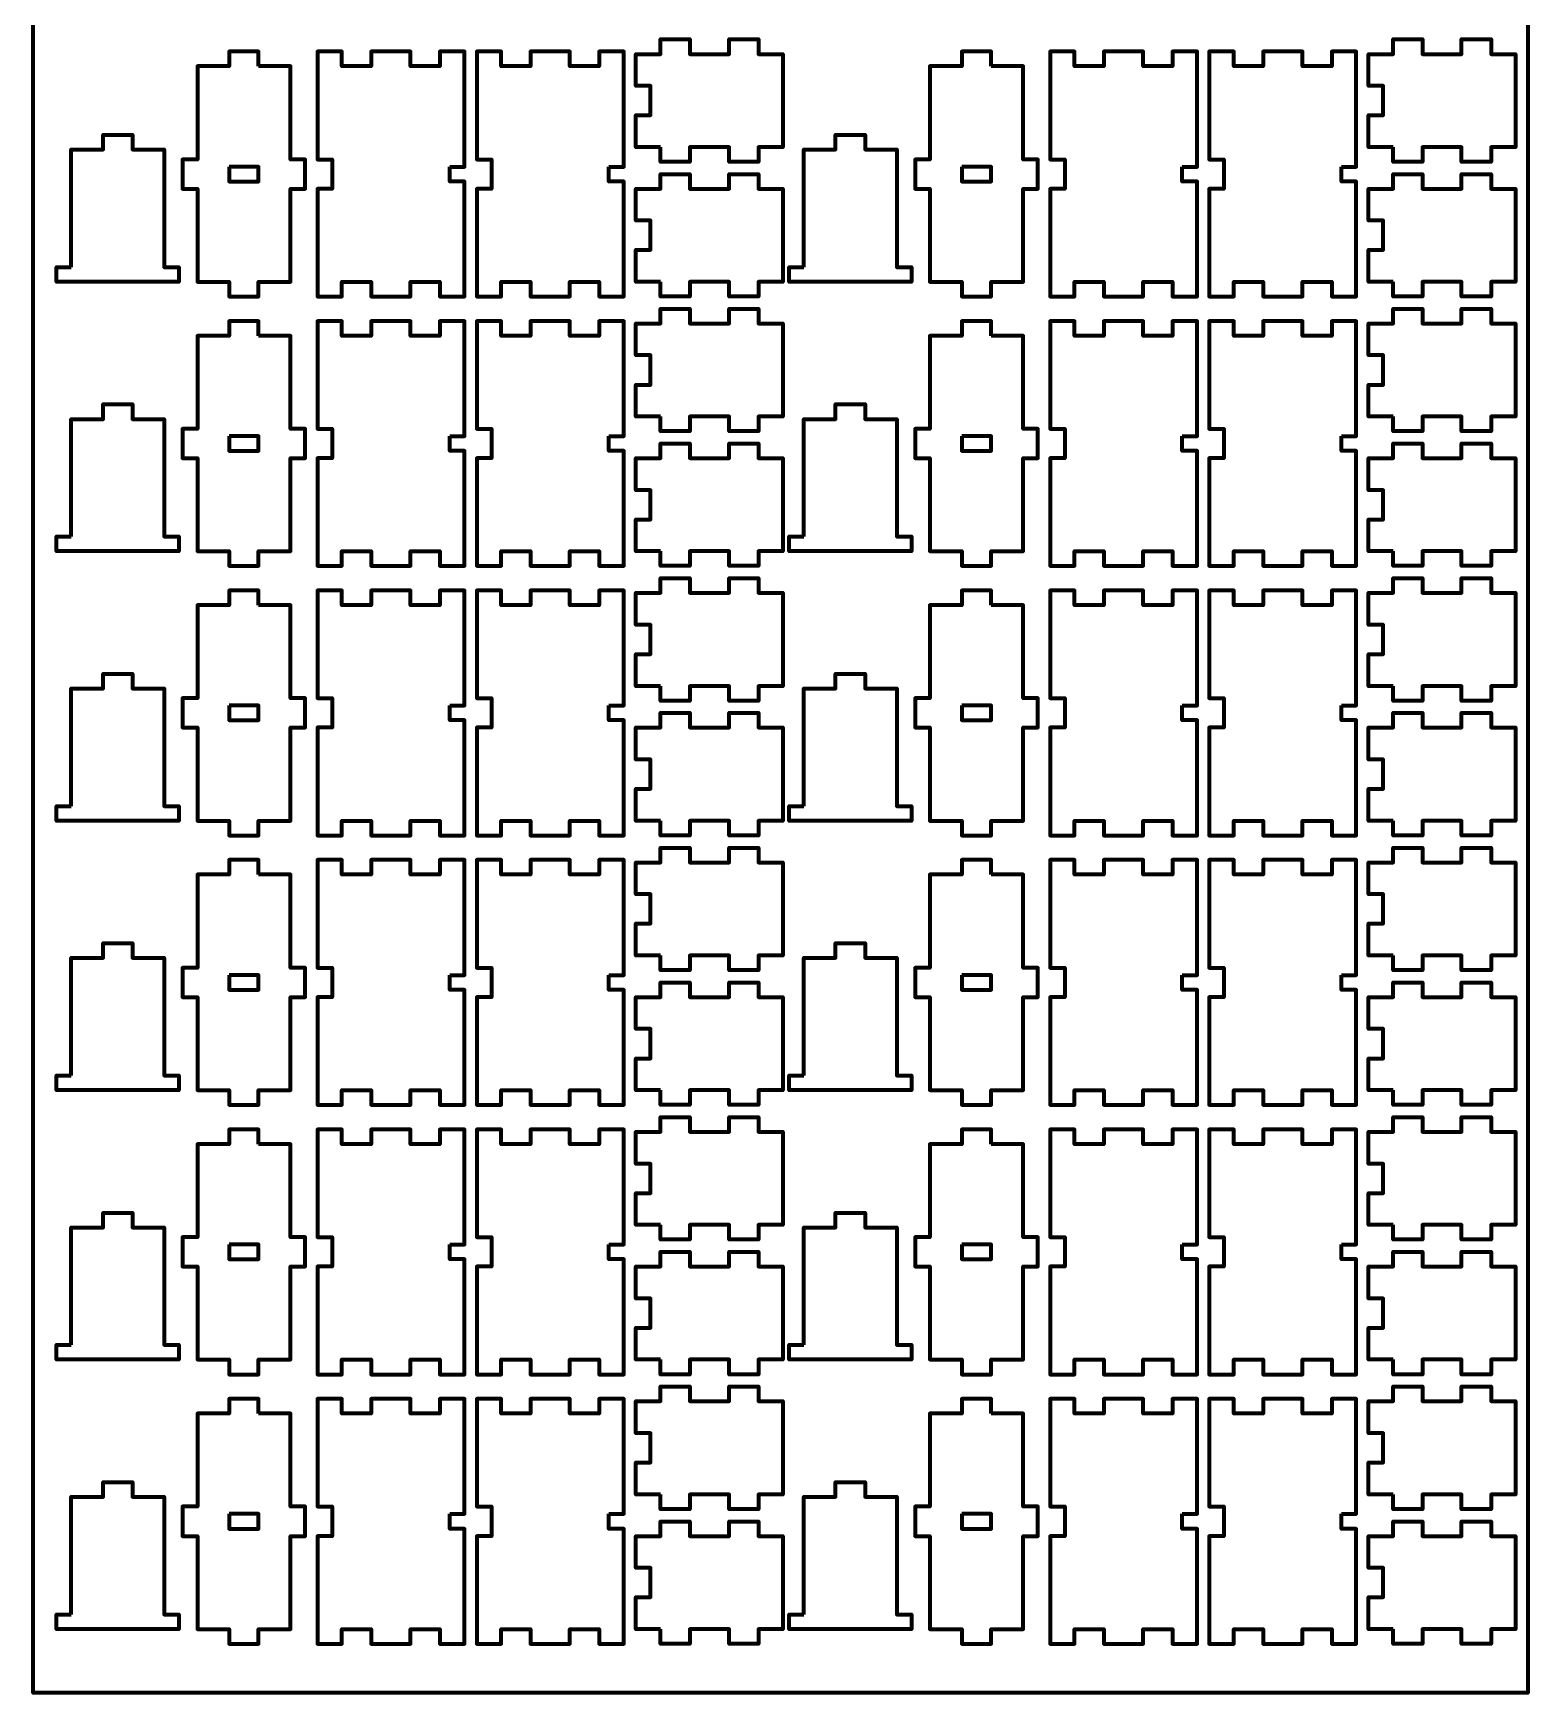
# Model space of a CAD drawing. Extents: x 390 to 1610, y 0 to 2900.
# Drawn here: x 390 to 1610, y 0 to 1355 of the extents above; entities that cross this region are included whole.
import ezdxf

# ---------------------------------------------------------------- set-up
doc = ezdxf.new("R2010")
doc.units = 0
doc.layers.add('mainlayer', color=1, linetype='CONTINUOUS', lineweight=100)

msp = doc.modelspace()

# ---------------------------------------------------------------- linework, layer by layer
at = {"layer": 'mainlayer', "color": 1}
msp.add_lwpolyline([(390, 2900), (1610, 2900), (1610, 2900), (1610, 0), (1610, 0), (390, 0), (390, 0), (390, 2900)], dxfattribs=at)
at = {"layer": 'mainlayer', "color": 4}
for points in [[(902, 1262), (882, 1262), (882, 1262), (882, 1288), (882, 1288), (894, 1288), (894, 1288), (894, 1312), (894, 1312), (882, 1312), (882, 1312), (882, 1338), (882, 1338), (902, 1338), (902, 1338), (902, 1350), (902, 1350), (926, 1350), (926, 1350), (926, 1338), (926, 1338), (958, 1338), (958, 1338), (958, 1350), (958, 1350), (982, 1350), (982, 1350), (982, 1338), (982, 1338), (1002, 1338), (1002, 1338), (1002, 1262), (1002, 1262), (982, 1262), (982, 1262), (982, 1250), (982, 1250), (958, 1250), (958, 1250), (958, 1262), (958, 1262), (926, 1262), (926, 1262), (926, 1250), (926, 1250), (902, 1250), (902, 1250), (902, 1262)], [(1500, 1262), (1480, 1262), (1480, 1262), (1480, 1288), (1480, 1288), (1492, 1288), (1492, 1288), (1492, 1312), (1492, 1312), (1480, 1312), (1480, 1312), (1480, 1338), (1480, 1338), (1500, 1338), (1500, 1338), (1500, 1350), (1500, 1350), (1524, 1350), (1524, 1350), (1524, 1338), (1524, 1338), (1556, 1338), (1556, 1338), (1556, 1350), (1556, 1350), (1580, 1350), (1580, 1350), (1580, 1338), (1580, 1338), (1600, 1338), (1600, 1338), (1600, 1262), (1600, 1262), (1580, 1262), (1580, 1262), (1580, 1250), (1580, 1250), (1556, 1250), (1556, 1250), (1556, 1262), (1556, 1262), (1524, 1262), (1524, 1262), (1524, 1250), (1524, 1250), (1500, 1250), (1500, 1250), (1500, 1262)], [(574, 1328), (574, 1340), (574, 1340), (550, 1340), (550, 1340), (550, 1328), (550, 1328), (524, 1328), (524, 1328), (524, 1252), (524, 1252), (512, 1252), (512, 1252), (512, 1228), (512, 1228), (524, 1228), (524, 1228), (524, 1152), (524, 1152), (550, 1152), (550, 1152), (550, 1140), (550, 1140), (574, 1140), (574, 1140), (574, 1152), (574, 1152), (600, 1152), (600, 1152), (600, 1228), (600, 1228), (612, 1228), (612, 1228), (612, 1252), (612, 1252), (600, 1252), (600, 1252), (600, 1328), (600, 1328), (574, 1328)], [(730, 1246), (742, 1246), (742, 1246), (742, 1340), (742, 1340), (722, 1340), (722, 1340), (722, 1328), (722, 1328), (698, 1328), (698, 1328), (698, 1340), (698, 1340), (666, 1340), (666, 1340), (666, 1328), (666, 1328), (642, 1328), (642, 1328), (642, 1340), (642, 1340), (622, 1340), (622, 1340), (622, 1252), (622, 1252), (634, 1252), (634, 1252), (634, 1228), (634, 1228), (622, 1228), (622, 1228), (622, 1140), (622, 1140), (642, 1140), (642, 1140), (642, 1152), (642, 1152), (666, 1152), (666, 1152), (666, 1140), (666, 1140), (698, 1140), (698, 1140), (698, 1152), (698, 1152), (722, 1152), (722, 1152), (722, 1140), (722, 1140), (742, 1140), (742, 1140), (742, 1234), (742, 1234), (730, 1234), (730, 1234), (730, 1246)], [(860, 1246), (872, 1246), (872, 1246), (872, 1340), (872, 1340), (852, 1340), (852, 1340), (852, 1328), (852, 1328), (828, 1328), (828, 1328), (828, 1340), (828, 1340), (796, 1340), (796, 1340), (796, 1328), (796, 1328), (772, 1328), (772, 1328), (772, 1340), (772, 1340), (752, 1340), (752, 1340), (752, 1252), (752, 1252), (764, 1252), (764, 1252), (764, 1228), (764, 1228), (752, 1228), (752, 1228), (752, 1140), (752, 1140), (772, 1140), (772, 1140), (772, 1152), (772, 1152), (796, 1152), (796, 1152), (796, 1140), (796, 1140), (828, 1140), (828, 1140), (828, 1152), (828, 1152), (852, 1152), (852, 1152), (852, 1140), (852, 1140), (872, 1140), (872, 1140), (872, 1234), (872, 1234), (860, 1234), (860, 1234), (860, 1246)], [(1172, 1328), (1172, 1340), (1172, 1340), (1148, 1340), (1148, 1340), (1148, 1328), (1148, 1328), (1122, 1328), (1122, 1328), (1122, 1252), (1122, 1252), (1110, 1252), (1110, 1252), (1110, 1228), (1110, 1228), (1122, 1228), (1122, 1228), (1122, 1152), (1122, 1152), (1148, 1152), (1148, 1152), (1148, 1140), (1148, 1140), (1172, 1140), (1172, 1140), (1172, 1152), (1172, 1152), (1198, 1152), (1198, 1152), (1198, 1228), (1198, 1228), (1210, 1228), (1210, 1228), (1210, 1252), (1210, 1252), (1198, 1252), (1198, 1252), (1198, 1328), (1198, 1328), (1172, 1328)], [(1328, 1246), (1340, 1246), (1340, 1246), (1340, 1340), (1340, 1340), (1320, 1340), (1320, 1340), (1320, 1328), (1320, 1328), (1296, 1328), (1296, 1328), (1296, 1340), (1296, 1340), (1264, 1340), (1264, 1340), (1264, 1328), (1264, 1328), (1240, 1328), (1240, 1328), (1240, 1340), (1240, 1340), (1220, 1340), (1220, 1340), (1220, 1252), (1220, 1252), (1232, 1252), (1232, 1252), (1232, 1228), (1232, 1228), (1220, 1228), (1220, 1228), (1220, 1140), (1220, 1140), (1240, 1140), (1240, 1140), (1240, 1152), (1240, 1152), (1264, 1152), (1264, 1152), (1264, 1140), (1264, 1140), (1296, 1140), (1296, 1140), (1296, 1152), (1296, 1152), (1320, 1152), (1320, 1152), (1320, 1140), (1320, 1140), (1340, 1140), (1340, 1140), (1340, 1234), (1340, 1234), (1328, 1234), (1328, 1234), (1328, 1246)], [(1458, 1246), (1470, 1246), (1470, 1246), (1470, 1340), (1470, 1340), (1450, 1340), (1450, 1340), (1450, 1328), (1450, 1328), (1426, 1328), (1426, 1328), (1426, 1340), (1426, 1340), (1394, 1340), (1394, 1340), (1394, 1328), (1394, 1328), (1370, 1328), (1370, 1328), (1370, 1340), (1370, 1340), (1350, 1340), (1350, 1340), (1350, 1252), (1350, 1252), (1362, 1252), (1362, 1252), (1362, 1228), (1362, 1228), (1350, 1228), (1350, 1228), (1350, 1140), (1350, 1140), (1370, 1140), (1370, 1140), (1370, 1152), (1370, 1152), (1394, 1152), (1394, 1152), (1394, 1140), (1394, 1140), (1426, 1140), (1426, 1140), (1426, 1152), (1426, 1152), (1450, 1152), (1450, 1152), (1450, 1140), (1450, 1140), (1470, 1140), (1470, 1140), (1470, 1234), (1470, 1234), (1458, 1234), (1458, 1234), (1458, 1246)], [(421, 1164), (421, 1260), (421, 1260), (447, 1260), (447, 1260), (447, 1272), (447, 1272), (471, 1272), (471, 1272), (471, 1260), (471, 1260), (497, 1260), (497, 1260), (497, 1164), (497, 1164), (509, 1164), (509, 1164), (509, 1152), (509, 1152), (409, 1152), (409, 1152), (409, 1164), (409, 1164), (421, 1164)], [(1019, 1164), (1019, 1260), (1019, 1260), (1045, 1260), (1045, 1260), (1045, 1272), (1045, 1272), (1069, 1272), (1069, 1272), (1069, 1260), (1069, 1260), (1095, 1260), (1095, 1260), (1095, 1164), (1095, 1164), (1107, 1164), (1107, 1164), (1107, 1152), (1107, 1152), (1007, 1152), (1007, 1152), (1007, 1164), (1007, 1164), (1019, 1164)], [(550, 1246), (550, 1234), (550, 1234), (574, 1234), (574, 1234), (574, 1246), (574, 1246), (550, 1246)], [(902, 1152), (882, 1152), (882, 1152), (882, 1178), (882, 1178), (894, 1178), (894, 1178), (894, 1202), (894, 1202), (882, 1202), (882, 1202), (882, 1228), (882, 1228), (902, 1228), (902, 1228), (902, 1240), (902, 1240), (926, 1240), (926, 1240), (926, 1228), (926, 1228), (958, 1228), (958, 1228), (958, 1240), (958, 1240), (982, 1240), (982, 1240), (982, 1228), (982, 1228), (1002, 1228), (1002, 1228), (1002, 1152), (1002, 1152), (982, 1152), (982, 1152), (982, 1140), (982, 1140), (958, 1140), (958, 1140), (958, 1152), (958, 1152), (926, 1152), (926, 1152), (926, 1140), (926, 1140), (902, 1140), (902, 1140), (902, 1152)], [(1148, 1246), (1148, 1234), (1148, 1234), (1172, 1234), (1172, 1234), (1172, 1246), (1172, 1246), (1148, 1246)], [(1500, 1152), (1480, 1152), (1480, 1152), (1480, 1178), (1480, 1178), (1492, 1178), (1492, 1178), (1492, 1202), (1492, 1202), (1480, 1202), (1480, 1202), (1480, 1228), (1480, 1228), (1500, 1228), (1500, 1228), (1500, 1240), (1500, 1240), (1524, 1240), (1524, 1240), (1524, 1228), (1524, 1228), (1556, 1228), (1556, 1228), (1556, 1240), (1556, 1240), (1580, 1240), (1580, 1240), (1580, 1228), (1580, 1228), (1600, 1228), (1600, 1228), (1600, 1152), (1600, 1152), (1580, 1152), (1580, 1152), (1580, 1140), (1580, 1140), (1556, 1140), (1556, 1140), (1556, 1152), (1556, 1152), (1524, 1152), (1524, 1152), (1524, 1140), (1524, 1140), (1500, 1140), (1500, 1140), (1500, 1152)], [(902, 1042), (882, 1042), (882, 1042), (882, 1068), (882, 1068), (894, 1068), (894, 1068), (894, 1092), (894, 1092), (882, 1092), (882, 1092), (882, 1118), (882, 1118), (902, 1118), (902, 1118), (902, 1130), (902, 1130), (926, 1130), (926, 1130), (926, 1118), (926, 1118), (958, 1118), (958, 1118), (958, 1130), (958, 1130), (982, 1130), (982, 1130), (982, 1118), (982, 1118), (1002, 1118), (1002, 1118), (1002, 1042), (1002, 1042), (982, 1042), (982, 1042), (982, 1030), (982, 1030), (958, 1030), (958, 1030), (958, 1042), (958, 1042), (926, 1042), (926, 1042), (926, 1030), (926, 1030), (902, 1030), (902, 1030), (902, 1042)], [(1500, 1042), (1480, 1042), (1480, 1042), (1480, 1068), (1480, 1068), (1492, 1068), (1492, 1068), (1492, 1092), (1492, 1092), (1480, 1092), (1480, 1092), (1480, 1118), (1480, 1118), (1500, 1118), (1500, 1118), (1500, 1130), (1500, 1130), (1524, 1130), (1524, 1130), (1524, 1118), (1524, 1118), (1556, 1118), (1556, 1118), (1556, 1130), (1556, 1130), (1580, 1130), (1580, 1130), (1580, 1118), (1580, 1118), (1600, 1118), (1600, 1118), (1600, 1042), (1600, 1042), (1580, 1042), (1580, 1042), (1580, 1030), (1580, 1030), (1556, 1030), (1556, 1030), (1556, 1042), (1556, 1042), (1524, 1042), (1524, 1042), (1524, 1030), (1524, 1030), (1500, 1030), (1500, 1030), (1500, 1042)], [(574, 1108), (574, 1120), (574, 1120), (550, 1120), (550, 1120), (550, 1108), (550, 1108), (524, 1108), (524, 1108), (524, 1032), (524, 1032), (512, 1032), (512, 1032), (512, 1008), (512, 1008), (524, 1008), (524, 1008), (524, 932), (524, 932), (550, 932), (550, 932), (550, 920), (550, 920), (574, 920), (574, 920), (574, 932), (574, 932), (600, 932), (600, 932), (600, 1008), (600, 1008), (612, 1008), (612, 1008), (612, 1032), (612, 1032), (600, 1032), (600, 1032), (600, 1108), (600, 1108), (574, 1108)], [(730, 1026), (742, 1026), (742, 1026), (742, 1120), (742, 1120), (722, 1120), (722, 1120), (722, 1108), (722, 1108), (698, 1108), (698, 1108), (698, 1120), (698, 1120), (666, 1120), (666, 1120), (666, 1108), (666, 1108), (642, 1108), (642, 1108), (642, 1120), (642, 1120), (622, 1120), (622, 1120), (622, 1032), (622, 1032), (634, 1032), (634, 1032), (634, 1008), (634, 1008), (622, 1008), (622, 1008), (622, 920), (622, 920), (642, 920), (642, 920), (642, 932), (642, 932), (666, 932), (666, 932), (666, 920), (666, 920), (698, 920), (698, 920), (698, 932), (698, 932), (722, 932), (722, 932), (722, 920), (722, 920), (742, 920), (742, 920), (742, 1014), (742, 1014), (730, 1014), (730, 1014), (730, 1026)], [(860, 1026), (872, 1026), (872, 1026), (872, 1120), (872, 1120), (852, 1120), (852, 1120), (852, 1108), (852, 1108), (828, 1108), (828, 1108), (828, 1120), (828, 1120), (796, 1120), (796, 1120), (796, 1108), (796, 1108), (772, 1108), (772, 1108), (772, 1120), (772, 1120), (752, 1120), (752, 1120), (752, 1032), (752, 1032), (764, 1032), (764, 1032), (764, 1008), (764, 1008), (752, 1008), (752, 1008), (752, 920), (752, 920), (772, 920), (772, 920), (772, 932), (772, 932), (796, 932), (796, 932), (796, 920), (796, 920), (828, 920), (828, 920), (828, 932), (828, 932), (852, 932), (852, 932), (852, 920), (852, 920), (872, 920), (872, 920), (872, 1014), (872, 1014), (860, 1014), (860, 1014), (860, 1026)], [(1172, 1108), (1172, 1120), (1172, 1120), (1148, 1120), (1148, 1120), (1148, 1108), (1148, 1108), (1122, 1108), (1122, 1108), (1122, 1032), (1122, 1032), (1110, 1032), (1110, 1032), (1110, 1008), (1110, 1008), (1122, 1008), (1122, 1008), (1122, 932), (1122, 932), (1148, 932), (1148, 932), (1148, 920), (1148, 920), (1172, 920), (1172, 920), (1172, 932), (1172, 932), (1198, 932), (1198, 932), (1198, 1008), (1198, 1008), (1210, 1008), (1210, 1008), (1210, 1032), (1210, 1032), (1198, 1032), (1198, 1032), (1198, 1108), (1198, 1108), (1172, 1108)], [(1328, 1026), (1340, 1026), (1340, 1026), (1340, 1120), (1340, 1120), (1320, 1120), (1320, 1120), (1320, 1108), (1320, 1108), (1296, 1108), (1296, 1108), (1296, 1120), (1296, 1120), (1264, 1120), (1264, 1120), (1264, 1108), (1264, 1108), (1240, 1108), (1240, 1108), (1240, 1120), (1240, 1120), (1220, 1120), (1220, 1120), (1220, 1032), (1220, 1032), (1232, 1032), (1232, 1032), (1232, 1008), (1232, 1008), (1220, 1008), (1220, 1008), (1220, 920), (1220, 920), (1240, 920), (1240, 920), (1240, 932), (1240, 932), (1264, 932), (1264, 932), (1264, 920), (1264, 920), (1296, 920), (1296, 920), (1296, 932), (1296, 932), (1320, 932), (1320, 932), (1320, 920), (1320, 920), (1340, 920), (1340, 920), (1340, 1014), (1340, 1014), (1328, 1014), (1328, 1014), (1328, 1026)], [(1458, 1026), (1470, 1026), (1470, 1026), (1470, 1120), (1470, 1120), (1450, 1120), (1450, 1120), (1450, 1108), (1450, 1108), (1426, 1108), (1426, 1108), (1426, 1120), (1426, 1120), (1394, 1120), (1394, 1120), (1394, 1108), (1394, 1108), (1370, 1108), (1370, 1108), (1370, 1120), (1370, 1120), (1350, 1120), (1350, 1120), (1350, 1032), (1350, 1032), (1362, 1032), (1362, 1032), (1362, 1008), (1362, 1008), (1350, 1008), (1350, 1008), (1350, 920), (1350, 920), (1370, 920), (1370, 920), (1370, 932), (1370, 932), (1394, 932), (1394, 932), (1394, 920), (1394, 920), (1426, 920), (1426, 920), (1426, 932), (1426, 932), (1450, 932), (1450, 932), (1450, 920), (1450, 920), (1470, 920), (1470, 920), (1470, 1014), (1470, 1014), (1458, 1014), (1458, 1014), (1458, 1026)], [(421, 944), (421, 1040), (421, 1040), (447, 1040), (447, 1040), (447, 1052), (447, 1052), (471, 1052), (471, 1052), (471, 1040), (471, 1040), (497, 1040), (497, 1040), (497, 944), (497, 944), (509, 944), (509, 944), (509, 932), (509, 932), (409, 932), (409, 932), (409, 944), (409, 944), (421, 944)], [(1019, 944), (1019, 1040), (1019, 1040), (1045, 1040), (1045, 1040), (1045, 1052), (1045, 1052), (1069, 1052), (1069, 1052), (1069, 1040), (1069, 1040), (1095, 1040), (1095, 1040), (1095, 944), (1095, 944), (1107, 944), (1107, 944), (1107, 932), (1107, 932), (1007, 932), (1007, 932), (1007, 944), (1007, 944), (1019, 944)], [(550, 1026), (550, 1014), (550, 1014), (574, 1014), (574, 1014), (574, 1026), (574, 1026), (550, 1026)], [(902, 932), (882, 932), (882, 932), (882, 958), (882, 958), (894, 958), (894, 958), (894, 982), (894, 982), (882, 982), (882, 982), (882, 1008), (882, 1008), (902, 1008), (902, 1008), (902, 1020), (902, 1020), (926, 1020), (926, 1020), (926, 1008), (926, 1008), (958, 1008), (958, 1008), (958, 1020), (958, 1020), (982, 1020), (982, 1020), (982, 1008), (982, 1008), (1002, 1008), (1002, 1008), (1002, 932), (1002, 932), (982, 932), (982, 932), (982, 920), (982, 920), (958, 920), (958, 920), (958, 932), (958, 932), (926, 932), (926, 932), (926, 920), (926, 920), (902, 920), (902, 920), (902, 932)], [(1148, 1026), (1148, 1014), (1148, 1014), (1172, 1014), (1172, 1014), (1172, 1026), (1172, 1026), (1148, 1026)], [(1500, 932), (1480, 932), (1480, 932), (1480, 958), (1480, 958), (1492, 958), (1492, 958), (1492, 982), (1492, 982), (1480, 982), (1480, 982), (1480, 1008), (1480, 1008), (1500, 1008), (1500, 1008), (1500, 1020), (1500, 1020), (1524, 1020), (1524, 1020), (1524, 1008), (1524, 1008), (1556, 1008), (1556, 1008), (1556, 1020), (1556, 1020), (1580, 1020), (1580, 1020), (1580, 1008), (1580, 1008), (1600, 1008), (1600, 1008), (1600, 932), (1600, 932), (1580, 932), (1580, 932), (1580, 920), (1580, 920), (1556, 920), (1556, 920), (1556, 932), (1556, 932), (1524, 932), (1524, 932), (1524, 920), (1524, 920), (1500, 920), (1500, 920), (1500, 932)], [(902, 822), (882, 822), (882, 822), (882, 848), (882, 848), (894, 848), (894, 848), (894, 872), (894, 872), (882, 872), (882, 872), (882, 898), (882, 898), (902, 898), (902, 898), (902, 910), (902, 910), (926, 910), (926, 910), (926, 898), (926, 898), (958, 898), (958, 898), (958, 910), (958, 910), (982, 910), (982, 910), (982, 898), (982, 898), (1002, 898), (1002, 898), (1002, 822), (1002, 822), (982, 822), (982, 822), (982, 810), (982, 810), (958, 810), (958, 810), (958, 822), (958, 822), (926, 822), (926, 822), (926, 810), (926, 810), (902, 810), (902, 810), (902, 822)], [(1500, 822), (1480, 822), (1480, 822), (1480, 848), (1480, 848), (1492, 848), (1492, 848), (1492, 872), (1492, 872), (1480, 872), (1480, 872), (1480, 898), (1480, 898), (1500, 898), (1500, 898), (1500, 910), (1500, 910), (1524, 910), (1524, 910), (1524, 898), (1524, 898), (1556, 898), (1556, 898), (1556, 910), (1556, 910), (1580, 910), (1580, 910), (1580, 898), (1580, 898), (1600, 898), (1600, 898), (1600, 822), (1600, 822), (1580, 822), (1580, 822), (1580, 810), (1580, 810), (1556, 810), (1556, 810), (1556, 822), (1556, 822), (1524, 822), (1524, 822), (1524, 810), (1524, 810), (1500, 810), (1500, 810), (1500, 822)], [(574, 888), (574, 900), (574, 900), (550, 900), (550, 900), (550, 888), (550, 888), (524, 888), (524, 888), (524, 812), (524, 812), (512, 812), (512, 812), (512, 788), (512, 788), (524, 788), (524, 788), (524, 712), (524, 712), (550, 712), (550, 712), (550, 700), (550, 700), (574, 700), (574, 700), (574, 712), (574, 712), (600, 712), (600, 712), (600, 788), (600, 788), (612, 788), (612, 788), (612, 812), (612, 812), (600, 812), (600, 812), (600, 888), (600, 888), (574, 888)], [(730, 806), (742, 806), (742, 806), (742, 900), (742, 900), (722, 900), (722, 900), (722, 888), (722, 888), (698, 888), (698, 888), (698, 900), (698, 900), (666, 900), (666, 900), (666, 888), (666, 888), (642, 888), (642, 888), (642, 900), (642, 900), (622, 900), (622, 900), (622, 812), (622, 812), (634, 812), (634, 812), (634, 788), (634, 788), (622, 788), (622, 788), (622, 700), (622, 700), (642, 700), (642, 700), (642, 712), (642, 712), (666, 712), (666, 712), (666, 700), (666, 700), (698, 700), (698, 700), (698, 712), (698, 712), (722, 712), (722, 712), (722, 700), (722, 700), (742, 700), (742, 700), (742, 794), (742, 794), (730, 794), (730, 794), (730, 806)], [(860, 806), (872, 806), (872, 806), (872, 900), (872, 900), (852, 900), (852, 900), (852, 888), (852, 888), (828, 888), (828, 888), (828, 900), (828, 900), (796, 900), (796, 900), (796, 888), (796, 888), (772, 888), (772, 888), (772, 900), (772, 900), (752, 900), (752, 900), (752, 812), (752, 812), (764, 812), (764, 812), (764, 788), (764, 788), (752, 788), (752, 788), (752, 700), (752, 700), (772, 700), (772, 700), (772, 712), (772, 712), (796, 712), (796, 712), (796, 700), (796, 700), (828, 700), (828, 700), (828, 712), (828, 712), (852, 712), (852, 712), (852, 700), (852, 700), (872, 700), (872, 700), (872, 794), (872, 794), (860, 794), (860, 794), (860, 806)], [(1172, 888), (1172, 900), (1172, 900), (1148, 900), (1148, 900), (1148, 888), (1148, 888), (1122, 888), (1122, 888), (1122, 812), (1122, 812), (1110, 812), (1110, 812), (1110, 788), (1110, 788), (1122, 788), (1122, 788), (1122, 712), (1122, 712), (1148, 712), (1148, 712), (1148, 700), (1148, 700), (1172, 700), (1172, 700), (1172, 712), (1172, 712), (1198, 712), (1198, 712), (1198, 788), (1198, 788), (1210, 788), (1210, 788), (1210, 812), (1210, 812), (1198, 812), (1198, 812), (1198, 888), (1198, 888), (1172, 888)], [(1328, 806), (1340, 806), (1340, 806), (1340, 900), (1340, 900), (1320, 900), (1320, 900), (1320, 888), (1320, 888), (1296, 888), (1296, 888), (1296, 900), (1296, 900), (1264, 900), (1264, 900), (1264, 888), (1264, 888), (1240, 888), (1240, 888), (1240, 900), (1240, 900), (1220, 900), (1220, 900), (1220, 812), (1220, 812), (1232, 812), (1232, 812), (1232, 788), (1232, 788), (1220, 788), (1220, 788), (1220, 700), (1220, 700), (1240, 700), (1240, 700), (1240, 712), (1240, 712), (1264, 712), (1264, 712), (1264, 700), (1264, 700), (1296, 700), (1296, 700), (1296, 712), (1296, 712), (1320, 712), (1320, 712), (1320, 700), (1320, 700), (1340, 700), (1340, 700), (1340, 794), (1340, 794), (1328, 794), (1328, 794), (1328, 806)], [(1458, 806), (1470, 806), (1470, 806), (1470, 900), (1470, 900), (1450, 900), (1450, 900), (1450, 888), (1450, 888), (1426, 888), (1426, 888), (1426, 900), (1426, 900), (1394, 900), (1394, 900), (1394, 888), (1394, 888), (1370, 888), (1370, 888), (1370, 900), (1370, 900), (1350, 900), (1350, 900), (1350, 812), (1350, 812), (1362, 812), (1362, 812), (1362, 788), (1362, 788), (1350, 788), (1350, 788), (1350, 700), (1350, 700), (1370, 700), (1370, 700), (1370, 712), (1370, 712), (1394, 712), (1394, 712), (1394, 700), (1394, 700), (1426, 700), (1426, 700), (1426, 712), (1426, 712), (1450, 712), (1450, 712), (1450, 700), (1450, 700), (1470, 700), (1470, 700), (1470, 794), (1470, 794), (1458, 794), (1458, 794), (1458, 806)], [(421, 724), (421, 820), (421, 820), (447, 820), (447, 820), (447, 832), (447, 832), (471, 832), (471, 832), (471, 820), (471, 820), (497, 820), (497, 820), (497, 724), (497, 724), (509, 724), (509, 724), (509, 712), (509, 712), (409, 712), (409, 712), (409, 724), (409, 724), (421, 724)], [(1019, 724), (1019, 820), (1019, 820), (1045, 820), (1045, 820), (1045, 832), (1045, 832), (1069, 832), (1069, 832), (1069, 820), (1069, 820), (1095, 820), (1095, 820), (1095, 724), (1095, 724), (1107, 724), (1107, 724), (1107, 712), (1107, 712), (1007, 712), (1007, 712), (1007, 724), (1007, 724), (1019, 724)], [(550, 806), (550, 794), (550, 794), (574, 794), (574, 794), (574, 806), (574, 806), (550, 806)], [(902, 712), (882, 712), (882, 712), (882, 738), (882, 738), (894, 738), (894, 738), (894, 762), (894, 762), (882, 762), (882, 762), (882, 788), (882, 788), (902, 788), (902, 788), (902, 800), (902, 800), (926, 800), (926, 800), (926, 788), (926, 788), (958, 788), (958, 788), (958, 800), (958, 800), (982, 800), (982, 800), (982, 788), (982, 788), (1002, 788), (1002, 788), (1002, 712), (1002, 712), (982, 712), (982, 712), (982, 700), (982, 700), (958, 700), (958, 700), (958, 712), (958, 712), (926, 712), (926, 712), (926, 700), (926, 700), (902, 700), (902, 700), (902, 712)], [(1148, 806), (1148, 794), (1148, 794), (1172, 794), (1172, 794), (1172, 806), (1172, 806), (1148, 806)], [(1500, 712), (1480, 712), (1480, 712), (1480, 738), (1480, 738), (1492, 738), (1492, 738), (1492, 762), (1492, 762), (1480, 762), (1480, 762), (1480, 788), (1480, 788), (1500, 788), (1500, 788), (1500, 800), (1500, 800), (1524, 800), (1524, 800), (1524, 788), (1524, 788), (1556, 788), (1556, 788), (1556, 800), (1556, 800), (1580, 800), (1580, 800), (1580, 788), (1580, 788), (1600, 788), (1600, 788), (1600, 712), (1600, 712), (1580, 712), (1580, 712), (1580, 700), (1580, 700), (1556, 700), (1556, 700), (1556, 712), (1556, 712), (1524, 712), (1524, 712), (1524, 700), (1524, 700), (1500, 700), (1500, 700), (1500, 712)], [(574, 668), (574, 680), (574, 680), (550, 680), (550, 680), (550, 668), (550, 668), (524, 668), (524, 668), (524, 592), (524, 592), (512, 592), (512, 592), (512, 568), (512, 568), (524, 568), (524, 568), (524, 492), (524, 492), (550, 492), (550, 492), (550, 480), (550, 480), (574, 480), (574, 480), (574, 492), (574, 492), (600, 492), (600, 492), (600, 568), (600, 568), (612, 568), (612, 568), (612, 592), (612, 592), (600, 592), (600, 592), (600, 668), (600, 668), (574, 668)], [(730, 586), (742, 586), (742, 586), (742, 680), (742, 680), (722, 680), (722, 680), (722, 668), (722, 668), (698, 668), (698, 668), (698, 680), (698, 680), (666, 680), (666, 680), (666, 668), (666, 668), (642, 668), (642, 668), (642, 680), (642, 680), (622, 680), (622, 680), (622, 592), (622, 592), (634, 592), (634, 592), (634, 568), (634, 568), (622, 568), (622, 568), (622, 480), (622, 480), (642, 480), (642, 480), (642, 492), (642, 492), (666, 492), (666, 492), (666, 480), (666, 480), (698, 480), (698, 480), (698, 492), (698, 492), (722, 492), (722, 492), (722, 480), (722, 480), (742, 480), (742, 480), (742, 574), (742, 574), (730, 574), (730, 574), (730, 586)], [(860, 586), (872, 586), (872, 586), (872, 680), (872, 680), (852, 680), (852, 680), (852, 668), (852, 668), (828, 668), (828, 668), (828, 680), (828, 680), (796, 680), (796, 680), (796, 668), (796, 668), (772, 668), (772, 668), (772, 680), (772, 680), (752, 680), (752, 680), (752, 592), (752, 592), (764, 592), (764, 592), (764, 568), (764, 568), (752, 568), (752, 568), (752, 480), (752, 480), (772, 480), (772, 480), (772, 492), (772, 492), (796, 492), (796, 492), (796, 480), (796, 480), (828, 480), (828, 480), (828, 492), (828, 492), (852, 492), (852, 492), (852, 480), (852, 480), (872, 480), (872, 480), (872, 574), (872, 574), (860, 574), (860, 574), (860, 586)], [(902, 602), (882, 602), (882, 602), (882, 628), (882, 628), (894, 628), (894, 628), (894, 652), (894, 652), (882, 652), (882, 652), (882, 678), (882, 678), (902, 678), (902, 678), (902, 690), (902, 690), (926, 690), (926, 690), (926, 678), (926, 678), (958, 678), (958, 678), (958, 690), (958, 690), (982, 690), (982, 690), (982, 678), (982, 678), (1002, 678), (1002, 678), (1002, 602), (1002, 602), (982, 602), (982, 602), (982, 590), (982, 590), (958, 590), (958, 590), (958, 602), (958, 602), (926, 602), (926, 602), (926, 590), (926, 590), (902, 590), (902, 590), (902, 602)], [(1172, 668), (1172, 680), (1172, 680), (1148, 680), (1148, 680), (1148, 668), (1148, 668), (1122, 668), (1122, 668), (1122, 592), (1122, 592), (1110, 592), (1110, 592), (1110, 568), (1110, 568), (1122, 568), (1122, 568), (1122, 492), (1122, 492), (1148, 492), (1148, 492), (1148, 480), (1148, 480), (1172, 480), (1172, 480), (1172, 492), (1172, 492), (1198, 492), (1198, 492), (1198, 568), (1198, 568), (1210, 568), (1210, 568), (1210, 592), (1210, 592), (1198, 592), (1198, 592), (1198, 668), (1198, 668), (1172, 668)], [(1328, 586), (1340, 586), (1340, 586), (1340, 680), (1340, 680), (1320, 680), (1320, 680), (1320, 668), (1320, 668), (1296, 668), (1296, 668), (1296, 680), (1296, 680), (1264, 680), (1264, 680), (1264, 668), (1264, 668), (1240, 668), (1240, 668), (1240, 680), (1240, 680), (1220, 680), (1220, 680), (1220, 592), (1220, 592), (1232, 592), (1232, 592), (1232, 568), (1232, 568), (1220, 568), (1220, 568), (1220, 480), (1220, 480), (1240, 480), (1240, 480), (1240, 492), (1240, 492), (1264, 492), (1264, 492), (1264, 480), (1264, 480), (1296, 480), (1296, 480), (1296, 492), (1296, 492), (1320, 492), (1320, 492), (1320, 480), (1320, 480), (1340, 480), (1340, 480), (1340, 574), (1340, 574), (1328, 574), (1328, 574), (1328, 586)], [(1458, 586), (1470, 586), (1470, 586), (1470, 680), (1470, 680), (1450, 680), (1450, 680), (1450, 668), (1450, 668), (1426, 668), (1426, 668), (1426, 680), (1426, 680), (1394, 680), (1394, 680), (1394, 668), (1394, 668), (1370, 668), (1370, 668), (1370, 680), (1370, 680), (1350, 680), (1350, 680), (1350, 592), (1350, 592), (1362, 592), (1362, 592), (1362, 568), (1362, 568), (1350, 568), (1350, 568), (1350, 480), (1350, 480), (1370, 480), (1370, 480), (1370, 492), (1370, 492), (1394, 492), (1394, 492), (1394, 480), (1394, 480), (1426, 480), (1426, 480), (1426, 492), (1426, 492), (1450, 492), (1450, 492), (1450, 480), (1450, 480), (1470, 480), (1470, 480), (1470, 574), (1470, 574), (1458, 574), (1458, 574), (1458, 586)], [(1500, 602), (1480, 602), (1480, 602), (1480, 628), (1480, 628), (1492, 628), (1492, 628), (1492, 652), (1492, 652), (1480, 652), (1480, 652), (1480, 678), (1480, 678), (1500, 678), (1500, 678), (1500, 690), (1500, 690), (1524, 690), (1524, 690), (1524, 678), (1524, 678), (1556, 678), (1556, 678), (1556, 690), (1556, 690), (1580, 690), (1580, 690), (1580, 678), (1580, 678), (1600, 678), (1600, 678), (1600, 602), (1600, 602), (1580, 602), (1580, 602), (1580, 590), (1580, 590), (1556, 590), (1556, 590), (1556, 602), (1556, 602), (1524, 602), (1524, 602), (1524, 590), (1524, 590), (1500, 590), (1500, 590), (1500, 602)], [(421, 504), (421, 600), (421, 600), (447, 600), (447, 600), (447, 612), (447, 612), (471, 612), (471, 612), (471, 600), (471, 600), (497, 600), (497, 600), (497, 504), (497, 504), (509, 504), (509, 504), (509, 492), (509, 492), (409, 492), (409, 492), (409, 504), (409, 504), (421, 504)], [(1019, 504), (1019, 600), (1019, 600), (1045, 600), (1045, 600), (1045, 612), (1045, 612), (1069, 612), (1069, 612), (1069, 600), (1069, 600), (1095, 600), (1095, 600), (1095, 504), (1095, 504), (1107, 504), (1107, 504), (1107, 492), (1107, 492), (1007, 492), (1007, 492), (1007, 504), (1007, 504), (1019, 504)], [(550, 586), (550, 574), (550, 574), (574, 574), (574, 574), (574, 586), (574, 586), (550, 586)], [(1148, 586), (1148, 574), (1148, 574), (1172, 574), (1172, 574), (1172, 586), (1172, 586), (1148, 586)], [(902, 492), (882, 492), (882, 492), (882, 518), (882, 518), (894, 518), (894, 518), (894, 542), (894, 542), (882, 542), (882, 542), (882, 568), (882, 568), (902, 568), (902, 568), (902, 580), (902, 580), (926, 580), (926, 580), (926, 568), (926, 568), (958, 568), (958, 568), (958, 580), (958, 580), (982, 580), (982, 580), (982, 568), (982, 568), (1002, 568), (1002, 568), (1002, 492), (1002, 492), (982, 492), (982, 492), (982, 480), (982, 480), (958, 480), (958, 480), (958, 492), (958, 492), (926, 492), (926, 492), (926, 480), (926, 480), (902, 480), (902, 480), (902, 492)], [(1500, 492), (1480, 492), (1480, 492), (1480, 518), (1480, 518), (1492, 518), (1492, 518), (1492, 542), (1492, 542), (1480, 542), (1480, 542), (1480, 568), (1480, 568), (1500, 568), (1500, 568), (1500, 580), (1500, 580), (1524, 580), (1524, 580), (1524, 568), (1524, 568), (1556, 568), (1556, 568), (1556, 580), (1556, 580), (1580, 580), (1580, 580), (1580, 568), (1580, 568), (1600, 568), (1600, 568), (1600, 492), (1600, 492), (1580, 492), (1580, 492), (1580, 480), (1580, 480), (1556, 480), (1556, 480), (1556, 492), (1556, 492), (1524, 492), (1524, 492), (1524, 480), (1524, 480), (1500, 480), (1500, 480), (1500, 492)], [(902, 382), (882, 382), (882, 382), (882, 408), (882, 408), (894, 408), (894, 408), (894, 432), (894, 432), (882, 432), (882, 432), (882, 458), (882, 458), (902, 458), (902, 458), (902, 470), (902, 470), (926, 470), (926, 470), (926, 458), (926, 458), (958, 458), (958, 458), (958, 470), (958, 470), (982, 470), (982, 470), (982, 458), (982, 458), (1002, 458), (1002, 458), (1002, 382), (1002, 382), (982, 382), (982, 382), (982, 370), (982, 370), (958, 370), (958, 370), (958, 382), (958, 382), (926, 382), (926, 382), (926, 370), (926, 370), (902, 370), (902, 370), (902, 382)], [(1500, 382), (1480, 382), (1480, 382), (1480, 408), (1480, 408), (1492, 408), (1492, 408), (1492, 432), (1492, 432), (1480, 432), (1480, 432), (1480, 458), (1480, 458), (1500, 458), (1500, 458), (1500, 470), (1500, 470), (1524, 470), (1524, 470), (1524, 458), (1524, 458), (1556, 458), (1556, 458), (1556, 470), (1556, 470), (1580, 470), (1580, 470), (1580, 458), (1580, 458), (1600, 458), (1600, 458), (1600, 382), (1600, 382), (1580, 382), (1580, 382), (1580, 370), (1580, 370), (1556, 370), (1556, 370), (1556, 382), (1556, 382), (1524, 382), (1524, 382), (1524, 370), (1524, 370), (1500, 370), (1500, 370), (1500, 382)], [(574, 448), (574, 460), (574, 460), (550, 460), (550, 460), (550, 448), (550, 448), (524, 448), (524, 448), (524, 372), (524, 372), (512, 372), (512, 372), (512, 348), (512, 348), (524, 348), (524, 348), (524, 272), (524, 272), (550, 272), (550, 272), (550, 260), (550, 260), (574, 260), (574, 260), (574, 272), (574, 272), (600, 272), (600, 272), (600, 348), (600, 348), (612, 348), (612, 348), (612, 372), (612, 372), (600, 372), (600, 372), (600, 448), (600, 448), (574, 448)], [(730, 366), (742, 366), (742, 366), (742, 460), (742, 460), (722, 460), (722, 460), (722, 448), (722, 448), (698, 448), (698, 448), (698, 460), (698, 460), (666, 460), (666, 460), (666, 448), (666, 448), (642, 448), (642, 448), (642, 460), (642, 460), (622, 460), (622, 460), (622, 372), (622, 372), (634, 372), (634, 372), (634, 348), (634, 348), (622, 348), (622, 348), (622, 260), (622, 260), (642, 260), (642, 260), (642, 272), (642, 272), (666, 272), (666, 272), (666, 260), (666, 260), (698, 260), (698, 260), (698, 272), (698, 272), (722, 272), (722, 272), (722, 260), (722, 260), (742, 260), (742, 260), (742, 354), (742, 354), (730, 354), (730, 354), (730, 366)], [(860, 366), (872, 366), (872, 366), (872, 460), (872, 460), (852, 460), (852, 460), (852, 448), (852, 448), (828, 448), (828, 448), (828, 460), (828, 460), (796, 460), (796, 460), (796, 448), (796, 448), (772, 448), (772, 448), (772, 460), (772, 460), (752, 460), (752, 460), (752, 372), (752, 372), (764, 372), (764, 372), (764, 348), (764, 348), (752, 348), (752, 348), (752, 260), (752, 260), (772, 260), (772, 260), (772, 272), (772, 272), (796, 272), (796, 272), (796, 260), (796, 260), (828, 260), (828, 260), (828, 272), (828, 272), (852, 272), (852, 272), (852, 260), (852, 260), (872, 260), (872, 260), (872, 354), (872, 354), (860, 354), (860, 354), (860, 366)], [(1172, 448), (1172, 460), (1172, 460), (1148, 460), (1148, 460), (1148, 448), (1148, 448), (1122, 448), (1122, 448), (1122, 372), (1122, 372), (1110, 372), (1110, 372), (1110, 348), (1110, 348), (1122, 348), (1122, 348), (1122, 272), (1122, 272), (1148, 272), (1148, 272), (1148, 260), (1148, 260), (1172, 260), (1172, 260), (1172, 272), (1172, 272), (1198, 272), (1198, 272), (1198, 348), (1198, 348), (1210, 348), (1210, 348), (1210, 372), (1210, 372), (1198, 372), (1198, 372), (1198, 448), (1198, 448), (1172, 448)], [(1328, 366), (1340, 366), (1340, 366), (1340, 460), (1340, 460), (1320, 460), (1320, 460), (1320, 448), (1320, 448), (1296, 448), (1296, 448), (1296, 460), (1296, 460), (1264, 460), (1264, 460), (1264, 448), (1264, 448), (1240, 448), (1240, 448), (1240, 460), (1240, 460), (1220, 460), (1220, 460), (1220, 372), (1220, 372), (1232, 372), (1232, 372), (1232, 348), (1232, 348), (1220, 348), (1220, 348), (1220, 260), (1220, 260), (1240, 260), (1240, 260), (1240, 272), (1240, 272), (1264, 272), (1264, 272), (1264, 260), (1264, 260), (1296, 260), (1296, 260), (1296, 272), (1296, 272), (1320, 272), (1320, 272), (1320, 260), (1320, 260), (1340, 260), (1340, 260), (1340, 354), (1340, 354), (1328, 354), (1328, 354), (1328, 366)], [(1458, 366), (1470, 366), (1470, 366), (1470, 460), (1470, 460), (1450, 460), (1450, 460), (1450, 448), (1450, 448), (1426, 448), (1426, 448), (1426, 460), (1426, 460), (1394, 460), (1394, 460), (1394, 448), (1394, 448), (1370, 448), (1370, 448), (1370, 460), (1370, 460), (1350, 460), (1350, 460), (1350, 372), (1350, 372), (1362, 372), (1362, 372), (1362, 348), (1362, 348), (1350, 348), (1350, 348), (1350, 260), (1350, 260), (1370, 260), (1370, 260), (1370, 272), (1370, 272), (1394, 272), (1394, 272), (1394, 260), (1394, 260), (1426, 260), (1426, 260), (1426, 272), (1426, 272), (1450, 272), (1450, 272), (1450, 260), (1450, 260), (1470, 260), (1470, 260), (1470, 354), (1470, 354), (1458, 354), (1458, 354), (1458, 366)], [(421, 284), (421, 380), (421, 380), (447, 380), (447, 380), (447, 392), (447, 392), (471, 392), (471, 392), (471, 380), (471, 380), (497, 380), (497, 380), (497, 284), (497, 284), (509, 284), (509, 284), (509, 272), (509, 272), (409, 272), (409, 272), (409, 284), (409, 284), (421, 284)], [(1019, 284), (1019, 380), (1019, 380), (1045, 380), (1045, 380), (1045, 392), (1045, 392), (1069, 392), (1069, 392), (1069, 380), (1069, 380), (1095, 380), (1095, 380), (1095, 284), (1095, 284), (1107, 284), (1107, 284), (1107, 272), (1107, 272), (1007, 272), (1007, 272), (1007, 284), (1007, 284), (1019, 284)], [(550, 366), (550, 354), (550, 354), (574, 354), (574, 354), (574, 366), (574, 366), (550, 366)], [(1148, 366), (1148, 354), (1148, 354), (1172, 354), (1172, 354), (1172, 366), (1172, 366), (1148, 366)], [(902, 272), (882, 272), (882, 272), (882, 298), (882, 298), (894, 298), (894, 298), (894, 322), (894, 322), (882, 322), (882, 322), (882, 348), (882, 348), (902, 348), (902, 348), (902, 360), (902, 360), (926, 360), (926, 360), (926, 348), (926, 348), (958, 348), (958, 348), (958, 360), (958, 360), (982, 360), (982, 360), (982, 348), (982, 348), (1002, 348), (1002, 348), (1002, 272), (1002, 272), (982, 272), (982, 272), (982, 260), (982, 260), (958, 260), (958, 260), (958, 272), (958, 272), (926, 272), (926, 272), (926, 260), (926, 260), (902, 260), (902, 260), (902, 272)], [(1500, 272), (1480, 272), (1480, 272), (1480, 298), (1480, 298), (1492, 298), (1492, 298), (1492, 322), (1492, 322), (1480, 322), (1480, 322), (1480, 348), (1480, 348), (1500, 348), (1500, 348), (1500, 360), (1500, 360), (1524, 360), (1524, 360), (1524, 348), (1524, 348), (1556, 348), (1556, 348), (1556, 360), (1556, 360), (1580, 360), (1580, 360), (1580, 348), (1580, 348), (1600, 348), (1600, 348), (1600, 272), (1600, 272), (1580, 272), (1580, 272), (1580, 260), (1580, 260), (1556, 260), (1556, 260), (1556, 272), (1556, 272), (1524, 272), (1524, 272), (1524, 260), (1524, 260), (1500, 260), (1500, 260), (1500, 272)], [(902, 162), (882, 162), (882, 162), (882, 188), (882, 188), (894, 188), (894, 188), (894, 212), (894, 212), (882, 212), (882, 212), (882, 238), (882, 238), (902, 238), (902, 238), (902, 250), (902, 250), (926, 250), (926, 250), (926, 238), (926, 238), (958, 238), (958, 238), (958, 250), (958, 250), (982, 250), (982, 250), (982, 238), (982, 238), (1002, 238), (1002, 238), (1002, 162), (1002, 162), (982, 162), (982, 162), (982, 150), (982, 150), (958, 150), (958, 150), (958, 162), (958, 162), (926, 162), (926, 162), (926, 150), (926, 150), (902, 150), (902, 150), (902, 162)], [(1500, 162), (1480, 162), (1480, 162), (1480, 188), (1480, 188), (1492, 188), (1492, 188), (1492, 212), (1492, 212), (1480, 212), (1480, 212), (1480, 238), (1480, 238), (1500, 238), (1500, 238), (1500, 250), (1500, 250), (1524, 250), (1524, 250), (1524, 238), (1524, 238), (1556, 238), (1556, 238), (1556, 250), (1556, 250), (1580, 250), (1580, 250), (1580, 238), (1580, 238), (1600, 238), (1600, 238), (1600, 162), (1600, 162), (1580, 162), (1580, 162), (1580, 150), (1580, 150), (1556, 150), (1556, 150), (1556, 162), (1556, 162), (1524, 162), (1524, 162), (1524, 150), (1524, 150), (1500, 150), (1500, 150), (1500, 162)], [(574, 228), (574, 240), (574, 240), (550, 240), (550, 240), (550, 228), (550, 228), (524, 228), (524, 228), (524, 152), (524, 152), (512, 152), (512, 152), (512, 128), (512, 128), (524, 128), (524, 128), (524, 52), (524, 52), (550, 52), (550, 52), (550, 40), (550, 40), (574, 40), (574, 40), (574, 52), (574, 52), (600, 52), (600, 52), (600, 128), (600, 128), (612, 128), (612, 128), (612, 152), (612, 152), (600, 152), (600, 152), (600, 228), (600, 228), (574, 228)], [(730, 146), (742, 146), (742, 146), (742, 240), (742, 240), (722, 240), (722, 240), (722, 228), (722, 228), (698, 228), (698, 228), (698, 240), (698, 240), (666, 240), (666, 240), (666, 228), (666, 228), (642, 228), (642, 228), (642, 240), (642, 240), (622, 240), (622, 240), (622, 152), (622, 152), (634, 152), (634, 152), (634, 128), (634, 128), (622, 128), (622, 128), (622, 40), (622, 40), (642, 40), (642, 40), (642, 52), (642, 52), (666, 52), (666, 52), (666, 40), (666, 40), (698, 40), (698, 40), (698, 52), (698, 52), (722, 52), (722, 52), (722, 40), (722, 40), (742, 40), (742, 40), (742, 134), (742, 134), (730, 134), (730, 134), (730, 146)], [(860, 146), (872, 146), (872, 146), (872, 240), (872, 240), (852, 240), (852, 240), (852, 228), (852, 228), (828, 228), (828, 228), (828, 240), (828, 240), (796, 240), (796, 240), (796, 228), (796, 228), (772, 228), (772, 228), (772, 240), (772, 240), (752, 240), (752, 240), (752, 152), (752, 152), (764, 152), (764, 152), (764, 128), (764, 128), (752, 128), (752, 128), (752, 40), (752, 40), (772, 40), (772, 40), (772, 52), (772, 52), (796, 52), (796, 52), (796, 40), (796, 40), (828, 40), (828, 40), (828, 52), (828, 52), (852, 52), (852, 52), (852, 40), (852, 40), (872, 40), (872, 40), (872, 134), (872, 134), (860, 134), (860, 134), (860, 146)], [(1172, 228), (1172, 240), (1172, 240), (1148, 240), (1148, 240), (1148, 228), (1148, 228), (1122, 228), (1122, 228), (1122, 152), (1122, 152), (1110, 152), (1110, 152), (1110, 128), (1110, 128), (1122, 128), (1122, 128), (1122, 52), (1122, 52), (1148, 52), (1148, 52), (1148, 40), (1148, 40), (1172, 40), (1172, 40), (1172, 52), (1172, 52), (1198, 52), (1198, 52), (1198, 128), (1198, 128), (1210, 128), (1210, 128), (1210, 152), (1210, 152), (1198, 152), (1198, 152), (1198, 228), (1198, 228), (1172, 228)], [(1328, 146), (1340, 146), (1340, 146), (1340, 240), (1340, 240), (1320, 240), (1320, 240), (1320, 228), (1320, 228), (1296, 228), (1296, 228), (1296, 240), (1296, 240), (1264, 240), (1264, 240), (1264, 228), (1264, 228), (1240, 228), (1240, 228), (1240, 240), (1240, 240), (1220, 240), (1220, 240), (1220, 152), (1220, 152), (1232, 152), (1232, 152), (1232, 128), (1232, 128), (1220, 128), (1220, 128), (1220, 40), (1220, 40), (1240, 40), (1240, 40), (1240, 52), (1240, 52), (1264, 52), (1264, 52), (1264, 40), (1264, 40), (1296, 40), (1296, 40), (1296, 52), (1296, 52), (1320, 52), (1320, 52), (1320, 40), (1320, 40), (1340, 40), (1340, 40), (1340, 134), (1340, 134), (1328, 134), (1328, 134), (1328, 146)], [(1458, 146), (1470, 146), (1470, 146), (1470, 240), (1470, 240), (1450, 240), (1450, 240), (1450, 228), (1450, 228), (1426, 228), (1426, 228), (1426, 240), (1426, 240), (1394, 240), (1394, 240), (1394, 228), (1394, 228), (1370, 228), (1370, 228), (1370, 240), (1370, 240), (1350, 240), (1350, 240), (1350, 152), (1350, 152), (1362, 152), (1362, 152), (1362, 128), (1362, 128), (1350, 128), (1350, 128), (1350, 40), (1350, 40), (1370, 40), (1370, 40), (1370, 52), (1370, 52), (1394, 52), (1394, 52), (1394, 40), (1394, 40), (1426, 40), (1426, 40), (1426, 52), (1426, 52), (1450, 52), (1450, 52), (1450, 40), (1450, 40), (1470, 40), (1470, 40), (1470, 134), (1470, 134), (1458, 134), (1458, 134), (1458, 146)], [(421, 64), (421, 160), (421, 160), (447, 160), (447, 160), (447, 172), (447, 172), (471, 172), (471, 172), (471, 160), (471, 160), (497, 160), (497, 160), (497, 64), (497, 64), (509, 64), (509, 64), (509, 52), (509, 52), (409, 52), (409, 52), (409, 64), (409, 64), (421, 64)], [(1019, 64), (1019, 160), (1019, 160), (1045, 160), (1045, 160), (1045, 172), (1045, 172), (1069, 172), (1069, 172), (1069, 160), (1069, 160), (1095, 160), (1095, 160), (1095, 64), (1095, 64), (1107, 64), (1107, 64), (1107, 52), (1107, 52), (1007, 52), (1007, 52), (1007, 64), (1007, 64), (1019, 64)], [(550, 146), (550, 134), (550, 134), (574, 134), (574, 134), (574, 146), (574, 146), (550, 146)], [(902, 52), (882, 52), (882, 52), (882, 78), (882, 78), (894, 78), (894, 78), (894, 102), (894, 102), (882, 102), (882, 102), (882, 128), (882, 128), (902, 128), (902, 128), (902, 140), (902, 140), (926, 140), (926, 140), (926, 128), (926, 128), (958, 128), (958, 128), (958, 140), (958, 140), (982, 140), (982, 140), (982, 128), (982, 128), (1002, 128), (1002, 128), (1002, 52), (1002, 52), (982, 52), (982, 52), (982, 40), (982, 40), (958, 40), (958, 40), (958, 52), (958, 52), (926, 52), (926, 52), (926, 40), (926, 40), (902, 40), (902, 40), (902, 52)], [(1148, 146), (1148, 134), (1148, 134), (1172, 134), (1172, 134), (1172, 146), (1172, 146), (1148, 146)], [(1500, 52), (1480, 52), (1480, 52), (1480, 78), (1480, 78), (1492, 78), (1492, 78), (1492, 102), (1492, 102), (1480, 102), (1480, 102), (1480, 128), (1480, 128), (1500, 128), (1500, 128), (1500, 140), (1500, 140), (1524, 140), (1524, 140), (1524, 128), (1524, 128), (1556, 128), (1556, 128), (1556, 140), (1556, 140), (1580, 140), (1580, 140), (1580, 128), (1580, 128), (1600, 128), (1600, 128), (1600, 52), (1600, 52), (1580, 52), (1580, 52), (1580, 40), (1580, 40), (1556, 40), (1556, 40), (1556, 52), (1556, 52), (1524, 52), (1524, 52), (1524, 40), (1524, 40), (1500, 40), (1500, 40), (1500, 52)]]:
    msp.add_lwpolyline(points, dxfattribs=at)

doc.saveas('drawing.dxf')
